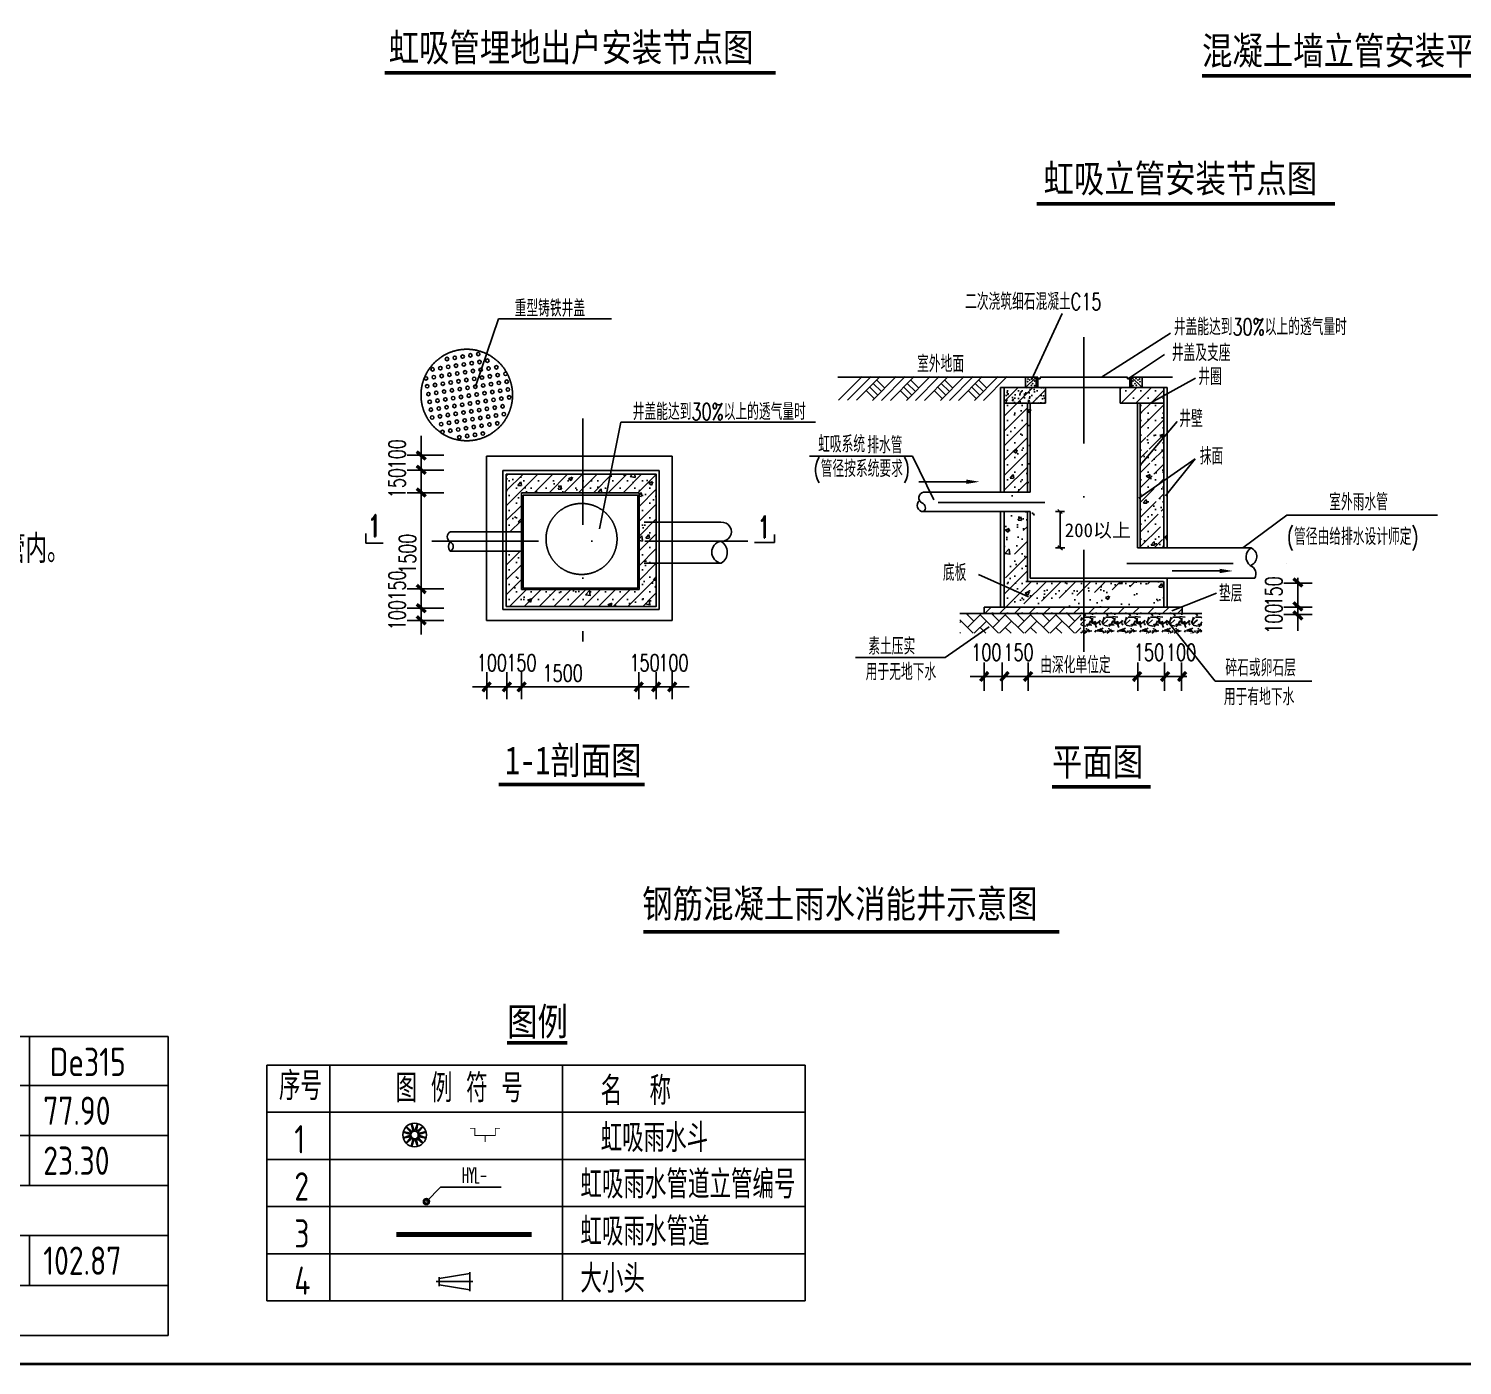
# Model space of a CAD drawing. Extents: x -452079 to 117456, y 3902 to 836955.
# Drawn here: x -310719 to -297042, y 177602 to 190358 of the extents above; entities that cross this region are included whole.
import ezdxf
from ezdxf.enums import TextEntityAlignment as Align

# ---------------------------------------------------------------- set-up
doc = ezdxf.new("R2010")
doc.units = 0
doc.header["$LTSCALE"] = 1000
doc.header["$MEASUREMENT"] = 0
for name, pattern in [('ACAD_ISO04W100', [30, 24, -3, 0, -3]), ('CONTINOUS', [0]), ('DASHDOT', [6.35, 3.175, -1.5875, 0, -1.5875]), ('DOTE_30', [0.726, 0.6, -0.06, 0.006, -0.06])]:
    doc.linetypes.add(name, pattern=pattern)
for name, color, linetype in [('0-cxFrame', 155, 'Continuous'), ('0-虹吸-雨水斗', 6, 'Continuous'), ('B1', 1, 'Continuous'), ('B2', 2, 'Continuous'), ('gps-wang', 90, 'Continuous'), ('PUB_TITLE', 4, 'Continuous'), ('RAIN-DRAI-MISC', 62, 'Continuous'), ('图层1', 5, 'Continuous'), ('虹吸排水', 4, 'Continuous'), ('虹吸雨水斗', 6, 'Continuous')]:
    doc.layers.add(name, color=color, linetype=linetype)
doc.layers.add('0-cxText', color=131, linetype='Continuous', lineweight=25)
doc.layers.add('Gps-ZF雨水', color=4, linetype='DOTE_30', lineweight=60)
doc.styles.add('-宋体', font='', dxfattribs={"width": 0.8})
doc.styles.add('_TCH_DIM', font='SIMPLEX', dxfattribs={"width": 0.75, "bigfont": '@1HZTXT'})
doc.styles.add('cx_tuming', font='')
doc.styles.add('cx_tuqian1', font='')
doc.styles.add('FS1', font='romand1.shx', dxfattribs={"bigfont": 'hztxt4.shx'})
doc.styles.add('HZTXT', font='tssdeng.shx', dxfattribs={"width": 0.8, "bigfont": 'tssdchn.shx'})
doc.styles.add('样式 1', font='')
doc.styles.add('黑体', font='', dxfattribs={"height": 12})
doc.styles.get('-宋体').set_extended_font_data('SimSun')
doc.styles.get('cx_tuming').set_extended_font_data('SimHei')
doc.styles.get('cx_tuqian1').set_extended_font_data('SimSun')
doc.styles.get('样式 1').set_extended_font_data('SimSun')
doc.styles.get('黑体').set_extended_font_data('SimHei')
pattern_1 = [(45, (-15383.74, -14258.84), (-220.948, 220.948), []), (45, (-15162.8, -14258.84), (-220.948, 220.948), [0, -312.4676])]
pattern_2 = [(50, (-15383.7, -14258.8), (1195.314, -104.576), [124.987, -1374.858]), (355, (-15383.7, -14258.8), (-231.23, 1253.523), [99.99, -1099.886]), (100.451, (-15284.1, -14267.6), (964.09, 1148.94), [106.223, -1168.45]), (46.184, (-15383.7, -13925.5), (1778.55, -275.84), [187.48, -2062.29]), (96.6356, (-15235.5, -13948.5), (1557.61, 1623.36), [159.33, -1752.67]), (351.184, (-15383.7, -13925.5), (1557.61, 1623.36), [149.98, -1649.83]), (21, (-15217.1, -14008.9), (994.745, -670.964), [124.987, -1374.858]), (326, (-15217.1, -14008.9), (405.483, 1208.457), [99.99, -1099.886]), (71.4514, (-15134.2, -14064.8), (1400.226, 537.496), [106.223, -1168.45]), (37.5, (-15383.74, -14258.84), (20.2643, 554.7656), [0, -1086.554, 0, -1116.551, 0, -1104.052]), (7.5, (-15383.74, -14258.84), (438.404, 657.285), [0, -636.601, 0, -1061.557, 0, -420.79]), (327.5, (-15755.37, -14258.84), (889.61, -37.5863), [0, -416.624, 0, -1299.865, 0, -1724.821]), (317.5, (-15922, -14258.84), (971.876, 166.823), [0, -541.61, 0, -863.244, 0, -1224.873])]

# ---------------------------------------------------------------- blocks, each defined once
blk = doc.blocks.new('w-zb-yjg')
at = {"color": 2}
for p, q in [((-1.103, 0), (0.101, 0)), ((0, 0.268), (-1.001, 0.108)), ((-1.001, 0.151), (-1.001, -0.151)), ((0, 0.311), (0, -0.311)), ((0, -0.268), (-1.001, -0.108))]:
    blk.add_line(p, q, dxfattribs=at)
blk = doc.blocks.new('“奔腾”虹吸雨水斗')
at = {"layer": '虹吸雨水斗', "lineweight": 25}
for p, q in [((946944, 86685), (947028, 86658)), ((947028, 86641), (946944, 86614)), ((947032, 86673), (946946, 86692)), ((946946, 86607), (947032, 86625)), ((946982, 86753), (947040, 86688)), ((947052, 86699), (946987, 86758)), ((947048, 86793), (947066, 86707)), ((947082, 86711), (947055, 86795)), ((947125, 86795), (947098, 86711)), ((947114, 86707), (947132, 86793)), ((947194, 86758), (947128, 86699)), ((947140, 86688), (947199, 86753)), ((947234, 86692), (947148, 86673)), ((947148, 86625), (947234, 86607)), ((947152, 86658), (947236, 86685)), ((947236, 86614), (947152, 86641)), ((947040, 86611), (946982, 86546)), ((946987, 86541), (947052, 86600)), ((947066, 86592), (947048, 86506)), ((947055, 86504), (947082, 86587)), ((947098, 86587), (947125, 86504)), ((947132, 86506), (947114, 86592)), ((947128, 86600), (947194, 86541)), ((947199, 86546), (947140, 86611))]:
    blk.add_line(p, q, dxfattribs=at)
for radius in [150, 47.6]:
    blk.add_circle((947090, 86649), radius, dxfattribs=at)
for centre, start, end in [((947025, 86649), 291.6382, 68.3675), ((947034, 86682), 261.6382, 38.3675), ((947034, 86617), 321.6382, 98.3675), ((947057, 86706), 231.6382, 8.3675), ((947090, 86715), 201.6382, 338.3675), ((947123, 86706), 171.6382, 308.3675), ((947147, 86682), 141.6382, 278.3675), ((947147, 86617), 81.6382, 218.3675), ((947155, 86649), 111.6382, 248.3675), ((947057, 86593), 351.6382, 128.3675), ((947090, 86584), 21.6382, 158.3675), ((947123, 86593), 51.6382, 188.3675)]:
    blk.add_arc(centre, 8.82, start, end, dxfattribs=at)
blk = doc.blocks.new('A$C08D17951')
h = blk.add_hatch()
h.set_pattern_fill('SACNCR', color=0, scale=131.22, style=0)
h.set_pattern_definition([(45, (-16984.67, -4128.2), (-220.948, 220.948), []), (45, (-16763.72, -4128.2), (-220.948, 220.948), [0, -312.4676])])
h.paths.add_polyline_path([(4184, 4992), (4634, 4992), (4634, 6155), (8142, 6155), (8142, 3273), (4634, 3273), (4634, 4416), (4184, 4416), (4184, 2765), (8656, 2765), (8656, 6707), (4184, 6707)])
h = blk.add_hatch()
h.set_pattern_fill('AR-CONC', color=0, scale=6.561, style=0)
h.set_pattern_definition([(50, (-16984.7, -4128.2), (1195.314, -104.576), [124.987, -1374.86]), (355, (-16984.7, -4128.2), (-231.23, 1253.52), [99.99, -1099.886]), (100.451, (-16885, -4136.9), (964.09, 1148.94), [106.223, -1168.45]), (46.184, (-16984.7, -3794.9), (1778.55, -275.84), [187.48, -2062.29]), (96.6356, (-16836.5, -3817.9), (1557.61, 1623.36), [159.33, -1752.67]), (351.184, (-16984.7, -3794.9), (1557.61, 1623.36), [149.98, -1649.83]), (21, (-16818, -3878.2), (994.745, -670.964), [124.987, -1374.86]), (326, (-16818, -3878.2), (405.483, 1208.457), [99.99, -1099.886]), (71.4514, (-16735.1, -3934.1), (1400.226, 537.496), [106.223, -1168.45]), (37.5, (-16984.67, -4128.2), (20.264, 554.7656), [0, -1086.554, 0, -1116.551, 0, -1104.052]), (7.5, (-16984.67, -4128.2), (438.404, 657.285), [0, -636.601, 0, -1061.557, 0, -420.79]), (327.5, (-17356.3, -4128.2), (889.61, -37.586), [0, -416.624, 0, -1299.865, 0, -1724.821]), (317.5, (-17522.94, -4128.2), (971.876, 166.823), [0, -541.61, 0, -863.244, 0, -1224.873])])
h.paths.add_polyline_path([(4634, 6155), (8142, 6155), (8142, 3273), (4634, 3273), (4634, 4416), (4184, 4416), (4184, 2765), (8656, 2765), (8656, 6707), (4184, 6707), (4184, 4992), (4634, 4992)])
at = {"color": 0}
for p, q in [((9131, 861), (9131, 406)), ((3600, 800), (3600, 402)), ((4203, 800), (4203, 402)), ((4642, 800), (4642, 402)), ((8134, 807), (8134, 410)), ((8652, 800), (8652, 402))]:
    blk.add_line(p, q, dxfattribs=at)
for points in [[(4184, 6707), (8656, 6707), (8656, 2765), (4184, 2765)], [(4684, 6082), (8105, 6082), (8105, 3312), (4684, 3312)]]:
    blk.add_lwpolyline(points, close=True, dxfattribs=at)
at = {"color": 0, "linetype": 'ByBlock'}
for centre in [(2883, 10215), (3116, 10252), (3349, 10289), (1987, 9834), (1987, 9834), (1987, 9834), (2220, 9871), (2220, 9871), (2220, 9871), (2416, 10141), (2416, 10141), (2416, 10141), (2453, 9908), (2453, 9908), (2453, 9908), (2649, 10178), (2686, 9944), (2686, 9944), (2686, 9944), (2686, 9944), (2920, 9981), (2920, 9981), (3153, 10018), (3153, 10018), (3190, 9785), (3386, 10055), (3386, 10055), (3423, 9822), (3620, 10092), (3620, 10092), (3657, 9859), (3890, 9896), (3890, 9896), (1790, 9563), (2024, 9600), (2024, 9600), (2060, 9367), (2060, 9367), (2257, 9637), (2257, 9637), (2294, 9404), (2294, 9404), (2490, 9674), (2490, 9674), (2527, 9441), (2527, 9441), (2527, 9441), (2723, 9711), (2723, 9711), (2723, 9711), (2760, 9478), (2957, 9748), (2994, 9515), (3227, 9552), (3460, 9589), (3497, 9355), (3693, 9626), (3730, 9392), (3730, 9392), (3927, 9663), (3927, 9663), (3964, 9429), (3964, 9429), (3964, 9429), (4160, 9700), (4197, 9466), (4197, 9466), (1827, 9330), (1864, 9097), (2097, 9134), (2097, 9134), (2331, 9171), (2331, 9171), (2368, 8937), (2368, 8937), (2368, 8937), (2564, 9208), (2564, 9208), (2564, 9208), (2601, 8974), (2601, 8974), (2601, 8974), (2797, 9245), (2834, 9011), (3031, 9282), (3068, 9048), (3264, 9319), (3301, 9085), (3534, 9122), (3767, 9159), (3767, 9159), (3804, 8926), (3804, 8926), (4001, 9196), (4001, 9196), (4038, 8963), (4038, 8963), (4234, 9233), (4271, 9000), (1901, 8864), (1938, 8630), (2134, 8900), (2134, 8900), (2171, 8667), (2171, 8667), (2405, 8704), (2405, 8704), (2405, 8704), (2638, 8741), (2638, 8741), (2638, 8741), (2675, 8508), (2675, 8508), (2675, 8508), (2871, 8778), (2908, 8545), (3104, 8815), (3141, 8582), (3338, 8852), (3375, 8619), (3571, 8889), (3571, 8889), (3608, 8656), (3608, 8656), (3841, 8693), (3841, 8693), (4075, 8730), (4075, 8730), (1975, 8397), (2208, 8434), (2208, 8434), (2245, 8201), (2245, 8201), (2245, 8201), (2442, 8471), (2442, 8471), (2442, 8471), (2478, 8238), (2478, 8238), (2478, 8238), (2712, 8275), (2712, 8275), (2712, 8275), (2712, 8275), (2945, 8311), (2982, 8078), (2982, 8078), (3178, 8348), (3215, 8115), (3215, 8115), (3412, 8385), (3449, 8152), (3449, 8152), (3645, 8422), (3645, 8422), (3682, 8189), (3682, 8189), (3878, 8459), (3878, 8459), (3915, 8226), (3915, 8226), (3915, 8226), (4112, 8496), (4112, 8496), (2282, 7967), (2282, 7967), (2282, 7967), (2515, 8004), (2515, 8004), (2515, 8004), (2749, 8041), (2749, 8041), (2786, 7808), (3019, 7845), (3252, 7882), (3486, 7919)]:
    blk.add_circle(centre, 51.6, dxfattribs=at)
at = {"layer": 'B1', "color": 1, "linetype": 'ACAD_ISO04W100', "ltscale": 20}
for p, q in [((8291, 5274), (10581, 5274)), ((0, 4654), (0, 4939)), ((4633, 4992), (2518, 4992)), ((12181, 4675), (12181, 4906)), ((514, 4654), (0, 4654)), ((2510, 4416), (4633, 4416)), ((12181, 4675), (11581, 4675)), ((8291, 4053), (10588, 4053))]:
    blk.add_line(p, q, dxfattribs=at)
for points in [[(3593, 7248), (9128, 7248), (9128, 2349), (3593, 2349)], [(4086, 6820), (8747, 6820), (8747, 2675), (4086, 2675)], [(4634, 6155), (8142, 6155), (8142, 3273), (4634, 3273)]]:
    blk.add_lwpolyline(points, close=True, dxfattribs=at)
for centre, radius in [((3007, 9069), 1364), ((6428, 4776), 1059)]:
    blk.add_circle(centre, radius, dxfattribs=at)
at = {"layer": 'B2'}
for p, q in [((3264, 9319), (3956, 11338)), ((3956, 11338), (7319, 11338)), ((6962, 5080), (7598, 8255)), ((7598, 8255), (13404, 8255)), ((1648, 1926), (1648, 7848)), ((2319, 7273), (1228, 7273)), ((2319, 6832), (1228, 6832)), ((2319, 6149), (1228, 6149)), ((2319, 3285), (1228, 3285)), ((2319, 2710), (1228, 2710)), ((2319, 2349), (1228, 2349)), ((3600, 800), (3600, 0)), ((4203, 800), (4203, 0)), ((4642, 800), (4642, 0)), ((8134, 800), (8134, 0)), ((8652, 800), (8652, 0)), ((9131, 800), (9131, 0)), ((3178, 363), (9639, 363))]:
    blk.add_line(p, q, dxfattribs=at)
at = {"layer": 'B2', "linetype": 'DASHDOT'}
for p, q in [((6465, 8373), (6465, 1721)), ((1968, 4709), (11389, 4709))]:
    blk.add_line(p, q, dxfattribs=at)
at = {"layer": 'B2', "const_width": 100}
for points in [[(1782, 7146), (1515, 7382)], [(1782, 6720), (1515, 6956)], [(1782, 6042), (1515, 6278)], [(1782, 3165), (1515, 3401)], [(1782, 2593), (1515, 2829)], [(1782, 2231), (1515, 2466)], [(3482, 230), (3718, 497)], [(4086, 230), (4321, 497)], [(4524, 230), (4760, 497)], [(8016, 230), (8252, 497)], [(8534, 230), (8769, 497)], [(9013, 230), (9249, 497)]]:
    blk.add_lwpolyline(points, dxfattribs=at)
at = {"layer": 'B2'}
for centre, radius, start, end in [((10611, 4992), 284, 264.1926, 95.9208), ((2604, 4837), 177, 118.9367, 238.2399), ((10644, 4382), 333, 100.8055, 260.3217), ((10395, 4379), 379, 300.6076, 60.5196), ((2665, 4551), 206, 138.6023, 221.0707), ((2459, 4551), 145, 290.4536, 69.2194)]:
    blk.add_arc(centre, radius, start, end, dxfattribs=at)
at = {"layer": 'B2', "color": 2, "style": 'FS1', "width": 0.7}
for s, height, p in [('重型铸铁井盖', 500, (4434, 11405)), ('井盖能达到30%以上的透气量时', 500, (7955, 8322)), ('1', 650, (69, 4847)), ('1', 650, (11683, 4814)), ('100', 500, (3305, 833)), ('150', 500, (4187, 833)), ('150', 500, (7858, 833)), ('100', 500, (8718, 833)), ('1500', 500, (5267, 523))]:
    blk.add_text(s, height=height, dxfattribs=at).set_placement(p)
for s, p in [('100', (1179, 6851)), ('150', (1179, 5991)), ('1500', (1489, 3734)), ('150', (1179, 2935)), ('100', (1179, 2053))]:
    blk.add_text(s, height=500, rotation=90, dxfattribs=at).set_placement(p)
blk = doc.blocks.new('A$C76E67EC0')
h = blk.add_hatch()
h.set_pattern_fill('SACNCR', color=0, scale=131.22, style=0)
h.set_pattern_definition(pattern_1)
h.paths.add_polyline_path([(5807, 9474), (5805, 9007), (6445, 9007), (7033, 9009), (7033, 9474), (6758, 9474), (6443, 9474)])
h = blk.add_hatch()
h.set_pattern_fill('AR-CONC', color=0, scale=6.561, style=0)
h.set_pattern_definition([(50, (-19350.1, -13517.5), (1195.314, -104.576), [124.987, -1374.858]), (355, (-19350.1, -13517.5), (-231.23, 1253.523), [99.99, -1099.886]), (100.451, (-19250.5, -13526.2), (964.09, 1148.94), [106.223, -1168.45]), (46.184, (-19350.1, -13184.2), (1778.55, -275.84), [187.48, -2062.29]), (96.6356, (-19201.9, -13207.2), (1557.61, 1623.36), [159.33, -1752.67]), (351.184, (-19350.1, -13184.2), (1557.61, 1623.36), [149.98, -1649.83]), (21, (-19183.5, -13267.5), (994.745, -670.964), [124.987, -1374.858]), (326, (-19183.5, -13267.5), (405.483, 1208.457), [99.99, -1099.886]), (71.4514, (-19100.6, -13323.4), (1400.226, 537.496), [106.223, -1168.45]), (37.5, (-19350.1, -13517.47), (20.2643, 554.7656), [0, -1086.554, 0, -1116.551, 0, -1104.052]), (7.5, (-19350.1, -13517.47), (438.404, 657.285), [0, -636.601, 0, -1061.557, 0, -420.79]), (327.5, (-19721.75, -13517.47), (889.61, -37.5863), [0, -416.624, 0, -1299.865, 0, -1724.821]), (317.5, (-19888.4, -13517.5), (971.876, 166.823), [0, -541.61, 0, -863.244, 0, -1224.873])])
edge = h.paths.add_edge_path()
edge.add_line((5893, 9750), (5893, 6103))
edge.add_line((5893, 6103), (5893, 5430))
edge.add_line((5808, 5430), (6762, 5430))
edge.add_line((6594, 6103), (6594, 5430))
edge.add_line((5893, 9748), (6594, 9748))
edge.add_line((6594, 9748), (6594, 6103))
h = blk.add_hatch()
h.set_pattern_fill('AR-CONC', color=0, scale=2.6244, style=0)
h.set_pattern_definition([(50, (3660.52, 3316.86), (478.125, -41.83), [49.995, -549.943]), (355, (3660.5, 3316.86), (-92.49, 501.41), [39.996, -439.954]), (100.451, (3700.37, 3313.37), (385.636, 459.576), [42.49, -467.38]), (46.184, (3660.5, 3450.2), (711.42, -110.336), [74.99, -824.915]), (96.636, (3719.8, 3441), (623.044, 649.344), [63.734, -701.07]), (351.184, (3660.5, 3450.2), (623.045, 649.34), [59.994, -659.93]), (21, (3727.2, 3416.85), (397.898, -268.386), [49.995, -549.943]), (326, (3727.2, 3416.85), (162.193, 483.383), [39.996, -439.954]), (71.4514, (3760.34, 3394.5), (560.09, 214.998), [42.49, -467.38]), (37.5, (3660.52, 3316.86), (8.1057, 221.9062), [0, -434.622, 0, -446.62, 0, -441.621]), (7.5, (3660.52, 3316.86), (175.3615, 262.914), [0, -254.64, 0, -424.623, 0, -168.316]), (327.5, (3511.87, 3316.86), (355.844, -15.0345), [0, -166.649, 0, -519.946, 0, -689.9285]), (317.5, (3445.2, 3316.86), (388.75, 66.729), [0, -216.644, 0, -345.298, 0, -489.949])])
h.paths.add_polyline_path([(7033, 9474), (6783, 9474), (5852, 9474), (5852, 9007), (6445, 9007), (7033, 9009)])
h = blk.add_hatch()
h.set_pattern_fill('SACNCR', color=0, scale=131.22, style=0)
h.set_pattern_definition(pattern_1)
h.paths.add_polyline_path([(10561, 9474), (10549, 9474), (9258, 9474), (9258, 9009), (9859, 9009), (9859, 9007), (10561, 9007)])
h = blk.add_hatch()
h.set_pattern_fill('SACNCR', color=0, scale=131.22, style=0)
h.set_pattern_definition(pattern_1)
h.paths.add_polyline_path([(6497, 9007), (5805, 9007), (5805, 6348), (6497, 6348)])
h = blk.add_hatch()
h.set_pattern_fill('SACNCR', color=0, scale=131.22, style=0)
h.set_pattern_definition(pattern_1)
edge = h.paths.add_edge_path()
edge.add_line((9859, 9009), (9859, 5362))
edge.add_line((9859, 5362), (9859, 4689))
edge.add_line((9774, 4689), (10728, 4689))
edge.add_line((10561, 5362), (10561, 4689))
edge.add_line((9859, 9007), (10561, 9007))
edge.add_line((10561, 9007), (10561, 5362))
h = blk.add_hatch()
h.set_pattern_fill('AR-CONC', color=0, scale=6.561, style=0)
h.set_pattern_definition(pattern_2)
edge = h.paths.add_edge_path()
edge.add_line((9859, 9009), (9859, 5362))
edge.add_line((9859, 5362), (9859, 4689))
edge.add_line((9774, 4689), (10728, 4689))
edge.add_line((10561, 5362), (10561, 4689))
edge.add_line((9859, 9007), (10561, 9007))
edge.add_line((10561, 9007), (10561, 5362))
h = blk.add_hatch()
h.set_pattern_fill('SACNCR', color=0, scale=131.22, style=0)
h.set_pattern_definition(pattern_1)
h.paths.add_polyline_path([(5206, 2925), (11112, 2925), (11112, 2733), (5206, 2733)])
edge = h.paths.add_edge_path()
edge.add_line((9859, 3687), (6497, 3687))
edge.add_line((6497, 3687), (6497, 5772))
edge.add_line((3399, 5772), (6582, 5772))
edge.add_line((5805, 3687), (5805, 5772))
edge.add_line((5805, 3687), (5805, 2925))
edge.add_line((10558, 3687), (10558, 2925))
edge.add_line((9859, 3687), (10550, 3687))
h = blk.add_hatch()
h.set_pattern_fill('AR-CONC', color=0, scale=6.561, style=0)
h.set_pattern_definition(pattern_2)
h.paths.add_polyline_path([(10558, 3687), (9859, 3687), (6497, 3687), (6497, 5772), (5805, 5772), (5805, 3687), (5805, 3687), (5805, 2925), (10558, 2925)])
h = blk.add_hatch()
h.set_pattern_fill('AR-SAND', color=0, scale=26.244, style=0)
h.set_pattern_definition([(37.5, (-15383.7, -14258.8), (-41.99, 1284.416), [0, -1013.228, 0, -1133.216, 0, -1083.22]), (7.5, (-15383.7, -14258.8), (1179.73, 1881.24), [0, -546.61, 0, -913.24, 0, -349.964]), (327.5, (-16203.7, -14258.8), (2075.88, 3.77), [0, -333.3, 0, -1199.876, 0, -1566.504]), (317.5, (-16203.7, -14258.8), (2003.88, 585.06), [0, -166.65, 0, -786.585, 0, -899.907])])
h.paths.add_polyline_path([(10558, 3687), (9859, 3687), (6497, 3687), (6497, 5772), (5805, 5772), (5805, 3687), (5805, 3687), (5805, 2925), (10558, 2925)])
h = blk.add_hatch()
h.set_pattern_fill('AR-HBONE', color=0, scale=2.6244, style=0)
h.set_pattern_definition([(45, (-15383.74, -14258.84), (4e-14, 377.0845), [799.917, -266.639]), (135, (-15195.2, -14070.3), (4e-14, 377.0845), [799.917, -266.639])])
h.paths.add_polyline_path([(8088, 2733), (5206, 2733), (4480, 2733), (4480, 2144), (8088, 2144)])
h = blk.add_hatch()
h.set_pattern_fill('GRAVEL', color=0, scale=26.244, style=0)
h.set_pattern_definition([(228.0128, (-14903.79, -13592.245), (-5332.78533, -5999.38577), [89.681, -8878.476]), (184.9697, (-14963.786, -13658.904), (7999.18414, 666.592896), [153.896, -15235.692]), (132.5104, (-15117.103, -13672.236), (6665.97115, -7332.58076), [108.514, -10742.903]), (267.2737, (-15377.076, -13838.886), (666.594706, 13331.94771), [140.144, -13874.258]), (292.8337, (-15383.742, -13978.87), (-3332.997462, 7999.175748), [137.4225, -13604.837]), (357.2737, (-15330.414, -14105.525), (-13331.94771, 666.594706), [140.144, -13874.258]), (37.6942, (-15190.43, -14112.19), (-8665.774275, -6665.970058), [185.3336, -18347.994]), (72.2553, (-15043.777, -13998.87), (4666.192534, 14665.151453), [174.974, -17322.431]), (121.4296, (-14990.45, -13832.22), (-5332.782174, 8665.758607), [140.619, -13921.261]), (175.2364, (-15063.775, -13712.23), (7332.56784, -666.59134), [160.538, -7866.35]), (222.3974, (-15223.759, -13698.9), (-7999.17144, -7332.56406), [207.6105, -20553.461]), (138.8141, (-14717.145, -13845.55), (-4666.18023, 3999.57945), [70.86, -7015.179]), (171.4692, (-14770.472, -13798.89), (8665.755572, -1333.19856), [134.811, -13346.281]), (225, (-14903.8, -13778.9), (-1e-13, -666.597), [94.271, -848.44]), (203.1986, (-14950.45, -13698.9), (3332.99924, 1333.20105), [50.767, -5025.883]), (291.8014, (-14997.12, -13718.9), (-666.59807, 1999.7941), [71.795, -3517.956]), (30.9638, (-14970.45, -13785.56), (1999.7907, 1333.19624), [116.607, -3770.292]), (161.5651, (-14870.46, -13725.56), (1333.1958, -666.5966), [84.319, -2023.649]), (16.3895, (-15383.742, -13718.898), (6665.97968, 1999.78864), [118.121, -11694.011]), (70.3462, (-15270.42, -13685.57), (-2666.38297, -7332.56323), [99.097, -9810.585]), (293.1986, (-14870.46, -13592.245), (-1333.20105, 3332.99924), [101.533, -4975.128]), (343.6105, (-14830.466, -13685.57), (-6665.97968, 1999.78864), [118.121, -11694.011]), (339.444, (-15383.74, -14132.19), (-3332.99214, 1333.19358), [113.908, -5581.495]), (294.7751, (-15277.087, -14172.184), (-3332.98023, 7332.570195), [95.442, -9448.785]), (66.8014, (-14863.8, -14258.84), (1333.20105, 3332.99924), [101.533, -4975.128]), (17.354, (-14823.8, -14165.52), (-8665.76927, -2666.38638), [111.742, -11062.476]), (69.444, (-15190.43, -14258.84), (-1333.19358, -3332.99214), [56.954, -5638.471]), (101.3099, (-14903.79, -14258.84), (-666.5943, 2666.38186), [33.99, -3365.006]), (165.9638, (-14910.46, -14225.51), (1999.7942, -666.59645), [137.423, -2611.029]), (186.009, (-15043.777, -14192.182), (6665.96617, 666.596043), [127.353, -12607.985]), (303.6901, (-14970.45, -13845.55), (-666.5978, 1333.1939), [96.138, -2307.315]), (353.1572, (-14917.124, -13925.543), (11332.163886, -1333.20117), [167.845, -16616.651]), (60.9454, (-14750.474, -13945.54), (-2666.3842, -4666.17208), [68.63, -6794.414]), (90, (-14717.14, -13885.55), (-666.598, 666.598), [39.996, -626.602]), (120.2564, (-15057.11, -14172.184), (2666.38475, -4666.18085), [92.606, -9168.053]), (48.0128, (-15103.77, -14092.193), (5332.78533, 5999.38577), [179.363, -8788.801]), (0, (-14983.8, -13958.9), (666.598, 666.598), [173.315, -493.282]), (325.3048, (-14810.47, -13958.873), (-6665.96445, 4666.183644), [105.399, -10434.431]), (254.0546, (-14723.81, -14018.87), (-666.5993, -2666.39675), [97.058, -4755.859]), (207.646, (-14750.474, -14112.19), (-12665.349951, -6665.980192), [158.027, -15644.7045]), (175.4261, (-14890.46, -14185.516), (-8665.770796, 666.594375), [167.182, -16550.989]), (175.4261, (-14890.46, -14185.516), (-8665.770796, 666.594375), [167.182, -16550.989])])
h.paths.add_polyline_path([(11696, 2733), (11112, 2733), (8088, 2733), (8088, 2144), (11696, 2144)])
at = {"color": 0}
for p, q in [((6758, 9781), (6443, 9474)), ((6810, 9781), (6758, 9474)), ((6810, 9474), (6810, 9781)), ((6810, 9781), (6810, 9474)), ((9546, 9781), (9546, 9474)), ((9546, 9781), (9598, 9474)), ((9598, 9781), (9913, 9474)), ((9913, 9781), (10821, 9781)), ((10549, 9474), (10659, 9474)), ((6582, 9007), (6582, 6348)), ((9774, 9007), (9774, 4689)), ((6582, 5772), (6582, 3788)), ((7329, 5776), (7605, 5776)), ((7400, 5834), (7534, 5719)), ((7470, 5776), (7470, 4690)), ((7403, 4748), (7537, 4633)), ((7608, 4690), (7332, 4690)), ((9774, 4689), (10728, 4689)), ((6582, 3788), (10660, 3788)), ((10660, 3788), (10660, 2925)), ((10660, 3138), (10660, 3687)), ((5206, 2733), (4480, 2733)), ((11112, 2733), (11696, 2733))]:
    blk.add_line(p, q, dxfattribs=at)
blk.add_lwpolyline([(9546, 9781), (9598, 9781), (9598, 9474), (6758, 9474), (6758, 9781), (6810, 9781)], dxfattribs=at)
for centre, radius, start, end in [((3398, 5961), 189, 130.521, 270.3964), ((3425, 6182), 169, 98.8832, 243.4673), ((3301, 5887), 152, 310.4469, 71.139), ((13335, 4416), 319, 121.2653, 232.0375), ((13054, 4432), 281, 287.4236, 65.8792), ((13052, 3921), 258, 329.0754, 70.4484)]:
    blk.add_arc(centre, radius, start, end, dxfattribs=at)
for p in [(6499, 9650), (6513, 9724), (6560, 9699), (6609, 9542), (6627, 9741), (6654, 9589), (6708, 9525), (6710, 9665), (6768, 9601), (6772, 9736), (6778, 9732), (6779, 9705), (6780, 9499), (6784, 9758), (6789, 9744), (6789, 9700), (6792, 9515), (6796, 9619), (9560, 9619), (9563, 9515), (9576, 9499), (9584, 9736), (9588, 9601), (9646, 9665), (9648, 9525), (9702, 9589), (9729, 9741), (9747, 9542), (9796, 9699), (9843, 9724), (9857, 9650)]:
    blk.add_point(p, dxfattribs=at)
at = {"layer": 'B1', "color": 1, "linetype": 'ACAD_ISO04W100', "ltscale": 20}
for p, q in [((5697, 9474), (5697, 6348)), ((5807, 9474), (5697, 9474)), ((6810, 9734), (6877, 9734)), ((6877, 9734), (6877, 9781)), ((7033, 9474), (7033, 9009)), ((9258, 9474), (9258, 9009)), ((9479, 9734), (9479, 9781)), ((9546, 9734), (9479, 9734)), ((9546, 9474), (9546, 9781)), ((10659, 9474), (10659, 4689)), ((7033, 9009), (6445, 9007)), ((9258, 9009), (9859, 9009)), ((6582, 6348), (3399, 6348)), ((3399, 5772), (6582, 5772)), ((5697, 5772), (5697, 2925)), ((9859, 5362), (9859, 4689)), ((10561, 5362), (10561, 4689)), ((10728, 4689), (13169, 4689)), ((5805, 3687), (5805, 2925)), ((9859, 3687), (10550, 3687)), ((10558, 3687), (10558, 2925)), ((10660, 3788), (13273, 3788))]:
    blk.add_line(p, q, dxfattribs=at)
for points in [[(5805, 9007), (5805, 9007), (5807, 9474), (7033, 9474)], [(6810, 9781), (6758, 9781), (6758, 9474), (9598, 9474), (9598, 9781), (9546, 9781)], [(9479, 9781), (6877, 9781)], [(6877, 9781), (9479, 9781)], [(9258, 9474), (10561, 9474), (10561, 9007), (10561, 9007)], [(5805, 6348), (5805, 9007), (6497, 9007)], [(6497, 6348), (6497, 9009)], [(9859, 9009), (9859, 5362)], [(9859, 9007), (10561, 9007), (10561, 5362)], [(5805, 3687), (5805, 5772)], [(9859, 3687), (6497, 3687), (6497, 5772)]]:
    blk.add_lwpolyline(points, dxfattribs=at)
for points in [[(6443, 9781), (6758, 9781), (6758, 9474), (6443, 9474)], [(9913, 9781), (9598, 9781), (9598, 9474), (9913, 9474)], [(5206, 2925), (11112, 2925), (11112, 2733), (5206, 2733)]]:
    blk.add_lwpolyline(points, close=True, dxfattribs=at)
for p in [(9567, 9744), (9567, 9700), (9572, 9758), (9577, 9705), (9578, 9732)]:
    blk.add_point(p, dxfattribs=at)
at = {"layer": 'B2'}
for p, q in [((7530, 11686), (6615, 9703)), ((8703, 9781), (10757, 11092)), ((10582, 10454), (9508, 9744)), ((6443, 9781), (840, 9781)), ((11508, 9755), (10177, 9014)), ((10961, 8462), (9861, 7155)), ((0, 7430), (3073, 7430)), ((3708, 6121), (3073, 7430)), ((11494, 7348), (9819, 6170)), ((10608, 6239), (11494, 7348)), ((4672, 6663), (3260, 6663)), ((14228, 5671), (12916, 4689)), ((14228, 5671), (18724, 5671)), ((5033, 3898), (6529, 3234)), ((14141, 3641), (14984, 3641)), ((14559, 2218), (14559, 3797)), ((12129, 3344), (10800, 2817)), ((14141, 2927), (14984, 2927)), ((14141, 2701), (14984, 2701)), ((4048, 1421), (5356, 2333)), ((12093, 715), (10658, 2516)), ((1368, 1421), (4048, 1421)), ((4787, 856), (11248, 856)), ((5204, 1275), (5204, 432)), ((5746, 1275), (5746, 432)), ((6522, 1275), (6522, 432)), ((9789, 1275), (9789, 432)), ((10580, 1275), (10580, 432)), ((11092, 1275), (11092, 432)), ((14979, 715), (12093, 715))]:
    blk.add_line(p, q, dxfattribs=at)
at = {"layer": 'B2', "linetype": 'DASHDOT'}
for p, q in [((8178, 10980), (8178, 1593)), ((7012, 6041), (2764, 6041)), ((9458, 4224), (14295, 4224))]:
    blk.add_line(p, q, dxfattribs=at)
at = {"layer": 'B2', "color": 2, "linetype": 'CONTINOUS', "ltscale": 5}
for p, q in [((862, 9093), (1568, 9799)), ((1133, 9093), (1839, 9799)), ((1404, 9093), (2110, 9799)), ((1801, 9481), (2028, 9255)), ((1874, 9091), (2581, 9798)), ((1906, 9586), (2133, 9360)), ((2011, 9691), (2238, 9465)), ((2145, 9091), (2852, 9798)), ((2416, 9091), (3122, 9798)), ((2815, 9481), (3042, 9255)), ((2888, 9091), (3594, 9798)), ((2920, 9586), (3147, 9360)), ((3025, 9691), (3251, 9465)), ((3159, 9091), (3865, 9798)), ((3429, 9091), (4136, 9798)), ((3828, 9481), (4055, 9255)), ((3901, 9091), (4608, 9798)), ((3933, 9586), (4160, 9360)), ((4038, 9691), (4265, 9465)), ((4172, 9091), (4879, 9798)), ((4443, 9091), (5149, 9798)), ((4842, 9481), (5069, 9255)), ((4915, 9091), (5621, 9798)), ((4947, 9586), (5174, 9360)), ((5052, 9691), (5278, 9465)), ((5186, 9091), (5892, 9798)), ((1697, 9377), (1923, 9150)), ((2710, 9377), (2937, 9150)), ((3724, 9377), (3950, 9150)), ((4737, 9377), (4964, 9150))]:
    blk.add_line(p, q, dxfattribs=at)
at = {"layer": 'B2', "const_width": 100}
for points in [[(14693, 3540), (14426, 3776)], [(14693, 2829), (14426, 3065)], [(14693, 2559), (14426, 2795)], [(5091, 723), (5327, 990)], [(5695, 723), (5930, 990)], [(6396, 723), (6632, 990)], [(9648, 723), (9883, 990)], [(10481, 723), (10717, 990)], [(10991, 723), (11226, 990)]]:
    blk.add_lwpolyline(points, dxfattribs=at)
at = {"layer": 'B2'}
blk.add_solid([(4672, 6729), (4672, 6597), (5066, 6663)], dxfattribs=at)
at = {"layer": '图层1', "color": 0, "linetype": 'ByBlock'}
blk.add_line((12223, 4003), (10811, 4003), dxfattribs=at)
blk.add_solid([(12223, 4069), (12223, 3937), (12617, 4003)], dxfattribs=at)
at = {"layer": 'B2', "color": 2, "style": 'FS1', "width": 0.7}
for s, p in [('二次浇筑细石混凝土C15', (4638, 11785)), ('井盖能达到30%以上的透气量时', (10860, 11031)), ('井盖及支座', (10800, 10261)), ('室外地面', (3208, 9929)), ('井圈', (11592, 9548)), ('井壁', (11022, 8294)), ('虹吸系统', (256, 7534)), ('排水管', (1720, 7507)), ('抹面', (11635, 7177)), ('(管径按系统要求)', (123, 6802)), ('室外雨水管', (15493, 5807)), ('(管径由给排水设计师定)', (14235, 4776)), ('底板', (3976, 3705)), ('垫层', (12205, 3083)), ('素土压实', (1752, 1507)), ('100', (4823, 1326)), ('150', (5781, 1326)), ('150', (9670, 1326)), ('100', (10628, 1326)), ('用于无地下水', (1676, 744)), ('由深化单位定', (6876, 948)), ('碎石或卵石层', (12399, 864)), ('用于有地下水', (12354, 0))]:
    blk.add_text(s, height=500, dxfattribs=at).set_placement(p)
for s, p in [('150', (14090, 2944)), ('100', (14090, 2130))]:
    blk.add_text(s, height=500, rotation=90, dxfattribs=at).set_placement(p)
at = {"layer": '图层1', "color": 0, "lineweight": 20, "style": '样式 1'}
blk.add_text('200以上', height=413.3, dxfattribs=at).set_placement((7608, 5012))
blk = doc.blocks.new('TK22.A1 L(Dragon)')
at = {"layer": '0-cxFrame', "const_width": 0.5}
blk.add_lwpolyline([(-80, 10), (-821, 10), (-821, 584), (-80, 584)], close=True, dxfattribs=at)
at = {"style": '黑体', "flags": 4}
blk.add_attdef('图幅', text='', height=3.3, dxfattribs=at).set_placement((-40, 3), align=Align.RIGHT)
at = {"layer": '0-cxText', "flags": 4}
for tag, height, style, p in [('建设单位', 3.5, 'cx_tuming', (-45, 240)), ('项目名称', 3.5, 'cx_tuming', (-45, 210)), ('子项名称', 3.5, 'cx_tuming', (-45, 180)), ('工程编号', 3.3, 'cx_tuqian1', (-35, 165)), ('图名1', 3.5, 'cx_tuming', (-45, 87)), ('图名2', 3.5, 'cx_tuming', (-45, 79)), ('图名3', 3.5, 'cx_tuming', (-45, 71)), ('出图日期', 3.3, 'cx_tuqian1', (-39, 60)), ('专业', 3.3, 'cx_tuqian1', (-55, 52)), ('图号', 3.3, 'cx_tuqian1', (-55, 44)), ('版次', 3.3, 'cx_tuqian1', (-20, 44))]:
    blk.add_attdef(tag, text='', height=height, dxfattribs=dict(at, style=style)).set_placement(p, align=Align.MIDDLE)

msp = doc.modelspace()

# ---------------------------------------------------------------- linework, layer by layer
at = {"layer": 'gps-wang'}
for p, q in [((-323773.76, 180741.53), (-309388.91, 180741.53)), ((-310710.74, 180741.53), (-310710.74, 179317.64)), ((-310710.74, 180741.53), (-310710.74, 179317.64)), ((-309388.91, 180741.53), (-309388.91, 177886.66)), ((-308446.79, 180467.2), (-303311.8, 180467.2)), ((-308446.79, 178217.47), (-308446.79, 180467.2)), ((-307846.79, 180467.2), (-307846.79, 178217.47)), ((-305626.79, 180467.2), (-305626.79, 178217.47)), ((-303311.8, 180467.2), (-303311.8, 178217.47)), ((-323773.76, 180271.64), (-309388.91, 180271.64)), ((-308446.79, 180017.47), (-303311.8, 180017.47)), ((-323773.76, 179794.64), (-309388.91, 179794.64)), ((-308446.79, 179567.74), (-303311.8, 179567.74)), ((-323773.76, 179317.64), (-309388.91, 179317.64)), ((-306788.37, 179303.37), (-306924.53, 179164.49)), ((-306788.37, 179303.37), (-306212.58, 179303.37)), ((-308446.79, 179118.01), (-303311.8, 179118.01)), ((-323773.76, 178840.65), (-309388.91, 178840.65)), ((-310710.74, 178840.65), (-310710.74, 178363.65)), ((-310710.74, 178840.65), (-310710.74, 178363.65)), ((-303311.8, 178667.2), (-308446.79, 178667.2)), ((-323773.76, 178363.65), (-309388.91, 178363.65)), ((-308446.79, 178217.47), (-303311.8, 178217.47)), ((-323773.76, 177886.66), (-309388.91, 177886.66))]:
    msp.add_line(p, q, dxfattribs=at)
for radius in [29, 17.5]:
    msp.add_circle((-306924.53, 179164.49), radius, dxfattribs=at)
at = {"layer": 'Gps-ZF雨水', "const_width": 45}
msp.add_lwpolyline([(-307211.91, 178850.54), (-305919.44, 178850.54)], dxfattribs=at)
at = {"layer": 'PUB_TITLE', "color": 20, "const_width": 35}
for points in [[(-307322.06, 189937.23), (-303593.24, 189937.23)], [(-299525.76, 189906.76), (-296170.19, 189906.76)], [(-301103.75, 188686.97), (-298255.19, 188686.97)], [(-306234.09, 183146.12), (-304842.06, 183146.12)], [(-300956.98, 183123.3), (-300016.26, 183123.3)], [(-304853.52, 181737.64), (-300887.15, 181737.64)], [(-306154.27, 180679.81), (-305579.88, 180679.81)]]:
    msp.add_lwpolyline(points, dxfattribs=at)
at = {"layer": '虹吸排水', "color": 4, "const_width": 8.18}
for points in [[(-306508.1, 179864.42), (-306462.16, 179864.42), (-306462.16, 179795.57), (-306364.54, 179795.57)], [(-306220.98, 179864.42), (-306266.92, 179864.42), (-306266.92, 179795.57), (-306364.54, 179795.57), (-306364.54, 179732.13)]]:
    msp.add_lwpolyline(points, dxfattribs=at)

# ---------------------------------------------------------------- block references
at = {"layer": '0-cxFrame', "xscale": 50, "yscale": 50, "zscale": 50}
msp.add_blockref('TK22.A1 L(Dragon)', (-286148.56, 177114.62), dxfattribs=at)
at = {"layer": '0-虹吸-雨水斗', "xscale": 0.3200000000651926, "yscale": 0.3200000000651926, "zscale": 0.3200000000651926}
for name, p in [('A$C08D17951', (-307501.5, 183960)), ('A$C76E67EC0', (-303269.56, 183901.93))]:
    msp.add_blockref(name, p, dxfattribs=at)
at = {"layer": 'RAIN-DRAI-MISC', "color": 0, "xscale": 291.2532699166231, "yscale": 291.2532699166231, "zscale": 1.165013079667061, "rotation": 359.9992574850075}
msp.add_blockref('w-zb-yjg', (-306510.74, 178400.91), dxfattribs=at)
at = {"layer": '虹吸雨水斗', "xscale": 0.75, "yscale": 0.75, "zscale": 0.75}
msp.add_blockref('“奔腾”虹吸雨水斗', (-1017354.6, 114814.17), dxfattribs=at)

# ---------------------------------------------------------------- texts
at = {"layer": 'gps-wang'}
for s, height, style, width, p in [('6.4、管道穿越墙壁和楼板，应设置金属或塑料套管，套管与管道之间缝隙应用阻燃密实材料填实，端面光滑；管道的接口不得设在套管内。', 270, 'HZTXT', 0.8, (-323015.09, 185259.75)), ('De315', 270, 'HZTXT', 0.8, (-310517.58, 180362.59)), ('序号', 270, 'HZTXT', 0.8, (-308331.08, 180133.34)), ('图 例 符 号', 270, 'HZTXT', 0.8, (-307218.38, 180112.31)), ('名  称', 270, 'HZTXT', 0.8, (-305262.68, 180087.74)), ('77.90', 270, 'HZTXT', 0.8, (-310579.56, 179896.72)), ('1', 270, 'HZTXT', 0.8, (-308184.68, 179624.21)), ('虹吸雨水斗', 270, 'HZTXT', 0.8, (-305262.68, 179638.01)), ('23.30', 270, 'HZTXT', 0.8, (-310579.56, 179419.73)), ('2', 270, 'HZTXT', 0.8, (-308184.68, 179174.48)), ('HYL-', 148.75, '_TCH_DIM', 0.458824, (-306584.38, 179342.21)), ('虹吸雨水管道立管编号', 270, 'HZTXT', 0.8, (-305455.28, 179194.01)), ('虹吸雨水管道', 270, 'HZTXT', 0.8, (-305455.28, 178744.28)), ('3', 270, 'HZTXT', 0.8, (-308184.68, 178725.84)), ('102.87', 270, 'HZTXT', 0.8, (-310579.56, 178465.73)), ('4', 270, 'HZTXT', 0.8, (-308184.68, 178275.03)), ('大小头', 270, 'HZTXT', 0.8, (-305455.28, 178294.56))]:
    msp.add_text(s, height=height, dxfattribs=dict(at, style=style, width=width)).set_placement(p)
at = {"layer": 'PUB_TITLE', "color": 7, "style": '-宋体', "width": 0.8}
for s, height, p in [('虹吸管埋地出户安装节点图', 265.8228, (-307285.06, 190045.62)), ('混凝土墙立管安装平面图', 265.8228, (-299525.76, 190015.15)), ('虹吸立管安装节点图', 265.823, (-301037.12, 188795.37)), ('1-1剖面图', 265.823, (-306175.86, 183243.16)), ('平面图', 265.823, (-300956.98, 183228.75)), ('钢筋混凝土雨水消能井示意图', 265.8228, (-304865.32, 181873.85)), ('图例', 265.823, (-306154.27, 180749.81))]:
    msp.add_text(s, height=height, dxfattribs=at).set_placement(p)

doc.saveas('drawing.dxf')
